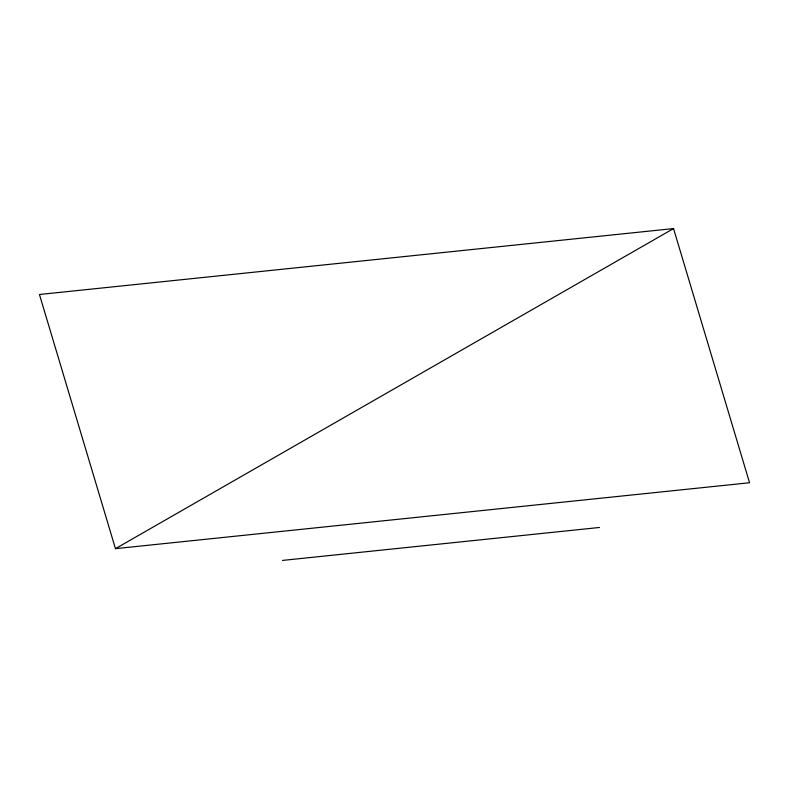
<?xml version="1.0" encoding="UTF-8"?>
<svg xmlns="http://www.w3.org/2000/svg" width="789" height="789" viewBox="0 0 789 789"><rect width="100%" height="100%" fill="white"/><g stroke="black" fill="none" stroke-linecap="round" stroke-linejoin="round"><path stroke-width="1.18" d="M115.46 548.661L673.54 228.573L749.55 482.75L115.46 548.661L39.45 294.494L673.54 228.573M282.423 560.427L599.472 527.466"/></g></svg>
